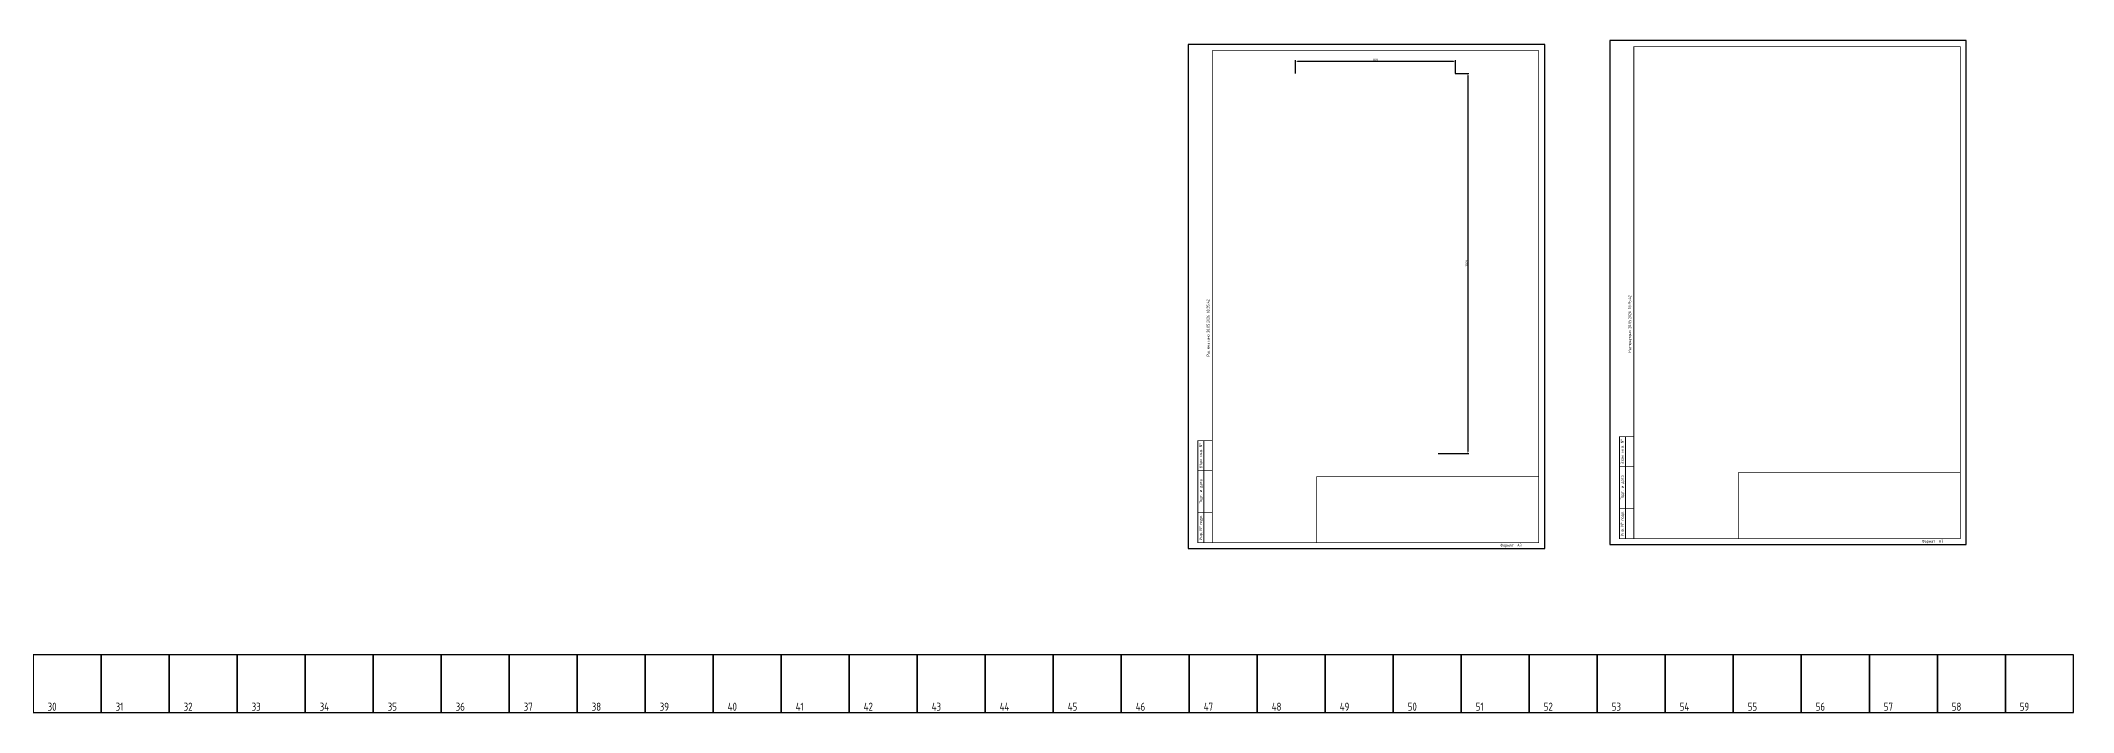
# Model space of a CAD drawing. Header units: millimetres. Extents: x -174 to 283928, y 1291 to 21053.
# Drawn here: x 9952 to 20115, y 1291 to 4650 of the extents above; entities that cross this region are included whole.
import ezdxf
from ezdxf.enums import TextEntityAlignment as Align

# ---------------------------------------------------------------- set-up
doc = ezdxf.new("R2010")
doc.units = ezdxf.units.MM
doc.layers.add('0_Рамка', color=7, linetype='Continuous')
doc.styles.get("Standard").update_dxf_attribs({"font": 'arial.ttf'})
doc.styles.add('Unecom', font='GOST2304A.ttf', dxfattribs={"height": 2.5})
doc.styles.add('СПДС', font='isocpeur.ttf', dxfattribs={"width": 0.8, "height": 2.5})
doc.dimstyles.new('ISO-25', dxfattribs={"dimtxt": 2.5, "dimasz": 2.5, "dimexe": 1.25, "dimexo": 0.625, "dimtad": 1, "dimtxsty": 'Standard', "dimcen": 2.5, "dimadec": 0, "dimazin": 0, "dimtfac": 1, "dimtmove": 0, "dimatfit": 3, "dimfxl": 1, "dimarcsym": 0})

# ---------------------------------------------------------------- blocks, each defined once
blk = doc.blocks.new('*U228')
at = {"layer": '0_Рамка', "const_width": 0.7}
for points in [[(20, 5), (292, 5), (292, 415), (20, 415)], [(8, 5), (20, 5), (20, 90), (8, 90)]]:
    blk.add_lwpolyline(points, close=True, dxfattribs=at)
for points in [[(13, 5), (13, 90)], [(20, 65), (8, 65)], [(20, 30), (8, 30)]]:
    blk.add_lwpolyline(points, dxfattribs=at)
at = {"layer": 'Defpoints'}
blk.add_lwpolyline([(0, 0), (297, 0), (297, 420), (0, 420)], close=True, dxfattribs=at)
at = {"layer": 'Defpoints', "color": 251, "true_color": 0x636466, "const_width": 0.7}
blk.add_lwpolyline([(107, 60), (107, 5), (292, 5), (292, 60)], close=True, dxfattribs=at)
at = {"layer": '0_Рамка', "style": 'СПДС', "width": 0.8}
blk.add_text('Распечатано 20.05.2026 18:35:42', height=2.5, rotation=90, dxfattribs=at).set_placement((16.5, 160), align=Align.MIDDLE_LEFT)
for s, p in [('Взам. инв. N%%D', (12.3, 77.5)), ('Подп. и дата', (12.3, 47.5)), ('Инв. N%%D подл.', (12.3, 17.5))]:
    blk.add_text(s, height=2.5, rotation=90, dxfattribs=at).set_placement(p, align=Align.BOTTOM_CENTER)
blk.add_text('Формат', height=2.5, dxfattribs=at).set_placement((260, 1.5))
blk.add_attdef('ФОРМАТ', (274, 1.5), '', height=2.5, dxfattribs=at)
blk = doc.blocks.new('*D232')
at = {"color": 0, "lineweight": -2, "transparency": 16777216}
for p, q in [((16226, 4485), (16226, 4552)), ((16236, 4547), (17016, 4547)), ((17026, 4485), (17026, 4552))]:
    blk.add_line(p, q, dxfattribs=at)
at = {"color": 0, "transparency": 16777216}
for points in [[(16236, 4548), (16236, 4545), (16226, 4547)], [(17016, 4548), (17016, 4545), (17026, 4547)]]:
    blk.add_solid(points, dxfattribs=at)
at = {"layer": 'Defpoints', "color": 0, "transparency": 16777216}
for p in [(16226, 4483), (17026, 4547), (17026, 4483)]:
    blk.add_point(p, dxfattribs=at)
at = {"color": 0, "transparency": 16777216, "insert": (16626, 4554), "char_height": 10, "attachment_point": 5}
blk.add_mtext('800', dxfattribs=at)
blk = doc.blocks.new('*D233')
at = {"color": 0, "lineweight": -2, "transparency": 16777216}
for p, q in [((17024, 4485), (17093, 4485)), ((17088, 4475), (17088, 2595)), ((16939, 2585), (17093, 2585))]:
    blk.add_line(p, q, dxfattribs=at)
at = {"color": 0, "transparency": 16777216}
for points in [[(17086, 4475), (17090, 4475), (17088, 4485)], [(17086, 2595), (17090, 2595), (17088, 2585)]]:
    blk.add_solid(points, dxfattribs=at)
at = {"layer": 'Defpoints', "color": 0, "transparency": 16777216}
for p in [(17021, 4485), (16937, 2585), (17088, 2585)]:
    blk.add_point(p, dxfattribs=at)
at = {"color": 0, "transparency": 16777216, "insert": (17081, 3535), "char_height": 10, "attachment_point": 5, "rotation": 90}
blk.add_mtext('1900', dxfattribs=at)

msp = doc.modelspace()

# ---------------------------------------------------------------- linework, layer by layer
at = {"color": 6}
for points in [[(10255, 1577.99), (9915, 1577.99), (9915, 1290.99), (10255, 1290.99), (10255, 1577.99)], [(10595, 1577.99), (10255, 1577.99), (10255, 1290.99), (10595, 1290.99), (10595, 1577.99)], [(10935, 1577.99), (10595, 1577.99), (10595, 1290.99), (10935, 1290.99), (10935, 1577.99)], [(11275, 1577.99), (10935, 1577.99), (10935, 1290.99), (11275, 1290.99), (11275, 1577.99)], [(11615, 1577.99), (11275, 1577.99), (11275, 1290.99), (11615, 1290.99), (11615, 1577.99)], [(11955, 1577.99), (11615, 1577.99), (11615, 1290.99), (11955, 1290.99), (11955, 1577.99)], [(12295, 1577.99), (11955, 1577.99), (11955, 1290.99), (12295, 1290.99), (12295, 1577.99)], [(12635, 1577.99), (12295, 1577.99), (12295, 1290.99), (12635, 1290.99), (12635, 1577.99)], [(12975, 1577.99), (12635, 1577.99), (12635, 1290.99), (12975, 1290.99), (12975, 1577.99)], [(13315, 1577.99), (12975, 1577.99), (12975, 1290.99), (13315, 1290.99), (13315, 1577.99)], [(13655, 1577.99), (13315, 1577.99), (13315, 1290.99), (13655, 1290.99), (13655, 1577.99)], [(13995, 1577.99), (13655, 1577.99), (13655, 1290.99), (13995, 1290.99), (13995, 1577.99)], [(14335, 1577.99), (13995, 1577.99), (13995, 1290.99), (14335, 1290.99), (14335, 1577.99)], [(14675, 1577.99), (14335, 1577.99), (14335, 1290.99), (14675, 1290.99), (14675, 1577.99)], [(15015, 1577.99), (14675, 1577.99), (14675, 1290.99), (15015, 1290.99), (15015, 1577.99)], [(15355, 1577.99), (15015, 1577.99), (15015, 1290.99), (15355, 1290.99), (15355, 1577.99)], [(15695, 1577.99), (15355, 1577.99), (15355, 1290.99), (15695, 1290.99), (15695, 1577.99)], [(16035, 1577.99), (15695, 1577.99), (15695, 1290.99), (16035, 1290.99), (16035, 1577.99)], [(16375, 1577.99), (16035, 1577.99), (16035, 1290.99), (16375, 1290.99), (16375, 1577.99)], [(16715, 1577.99), (16375, 1577.99), (16375, 1290.99), (16715, 1290.99), (16715, 1577.99)], [(17055, 1577.99), (16715, 1577.99), (16715, 1290.99), (17055, 1290.99), (17055, 1577.99)], [(17395, 1577.99), (17055, 1577.99), (17055, 1290.99), (17395, 1290.99), (17395, 1577.99)], [(17735, 1577.99), (17395, 1577.99), (17395, 1290.99), (17735, 1290.99), (17735, 1577.99)], [(18075, 1577.99), (17735, 1577.99), (17735, 1290.99), (18075, 1290.99), (18075, 1577.99)], [(18415, 1577.99), (18075, 1577.99), (18075, 1290.99), (18415, 1290.99), (18415, 1577.99)], [(18755, 1577.99), (18415, 1577.99), (18415, 1290.99), (18755, 1290.99), (18755, 1577.99)], [(19095, 1577.99), (18755, 1577.99), (18755, 1290.99), (19095, 1290.99), (19095, 1577.99)], [(19435, 1577.99), (19095, 1577.99), (19095, 1290.99), (19435, 1290.99), (19435, 1577.99)], [(19775, 1577.99), (19435, 1577.99), (19435, 1290.99), (19775, 1290.99), (19775, 1577.99)], [(20115, 1577.99), (19775, 1577.99), (19775, 1290.99), (20115, 1290.99), (20115, 1577.99)]]:
    msp.add_lwpolyline(points, dxfattribs=at)

# ---------------------------------------------------------------- block references
at = {"layer": '0_Рамка', "xscale": 6, "yscale": 6, "zscale": 6}
for p in [(15690.09, 2109.846), (17797.788, 2129.889)]:
    msp.add_blockref('*U228', p, dxfattribs=at).add_auto_attribs({'ФОРМАТ': 'А3'})

# ---------------------------------------------------------------- texts
at = {"layer": 'Defpoints', "color": 6, "char_height": 40, "attachment_point": 1, "style": 'Unecom'}
for s, insert in [('30', (9987.024, 1339.307)), ('31', (10327.024, 1339.307)), ('32', (10667.024, 1339.307)), ('33', (11007.024, 1339.307)), ('34', (11347.024, 1339.307)), ('35', (11687.024, 1339.307)), ('36', (12027.024, 1339.307)), ('37', (12367.024, 1339.307)), ('38', (12707.024, 1339.307)), ('39', (13047.024, 1339.307)), ('40', (13387.024, 1339.307)), ('41', (13727.024, 1339.307)), ('42', (14067.024, 1339.307)), ('43', (14407.024, 1339.307)), ('44', (14747.024, 1339.307)), ('45', (15087.024, 1339.307)), ('46', (15427.024, 1339.307)), ('47', (15767.024, 1339.307)), ('48', (16107.024, 1339.307)), ('49', (16447.024, 1339.307)), ('50', (16787.024, 1339.307)), ('51', (17127.024, 1339.307)), ('52', (17467.024, 1339.307)), ('53', (17807.024, 1339.307)), ('54', (18147.024, 1339.307)), ('55', (18487.024, 1339.307)), ('56', (18827.024, 1339.307)), ('57', (19167.024, 1339.307)), ('58', (19507.024, 1339.307)), ('59', (19847.024, 1339.307))]:
    msp.add_mtext_dynamic_manual_height_columns(s, width=99.92054, gutter_width=12.5, heights=[0], dxfattribs=dict(at, insert=insert))

# ---------------------------------------------------------------- dimensions: what is measured, and where the dimension line sits
dim = msp.add_linear_dim(base=(17026.163, 4546.55), p1=(16226.163, 4482.552), p2=(17026.163, 4482.571), text='800', dimstyle='ISO-25', override={"dimscale": 0})
dim.commit()
dim.dimension.update_dxf_attribs({"geometry": '*D232', "text_midpoint": (16626.163, 4554.155)})
dim = msp.add_linear_dim(base=(17088.165, 2585.273), p1=(17021.499, 4485.273), p2=(16936.874, 2585.273), angle=90, dimstyle='ISO-25', override={"dimscale": 0})
dim.commit()
dim.dimension.update_dxf_attribs({"geometry": '*D233', "text_midpoint": (17088.165, 3534.959), "dimtype": 160})

doc.saveas('drawing.dxf')
